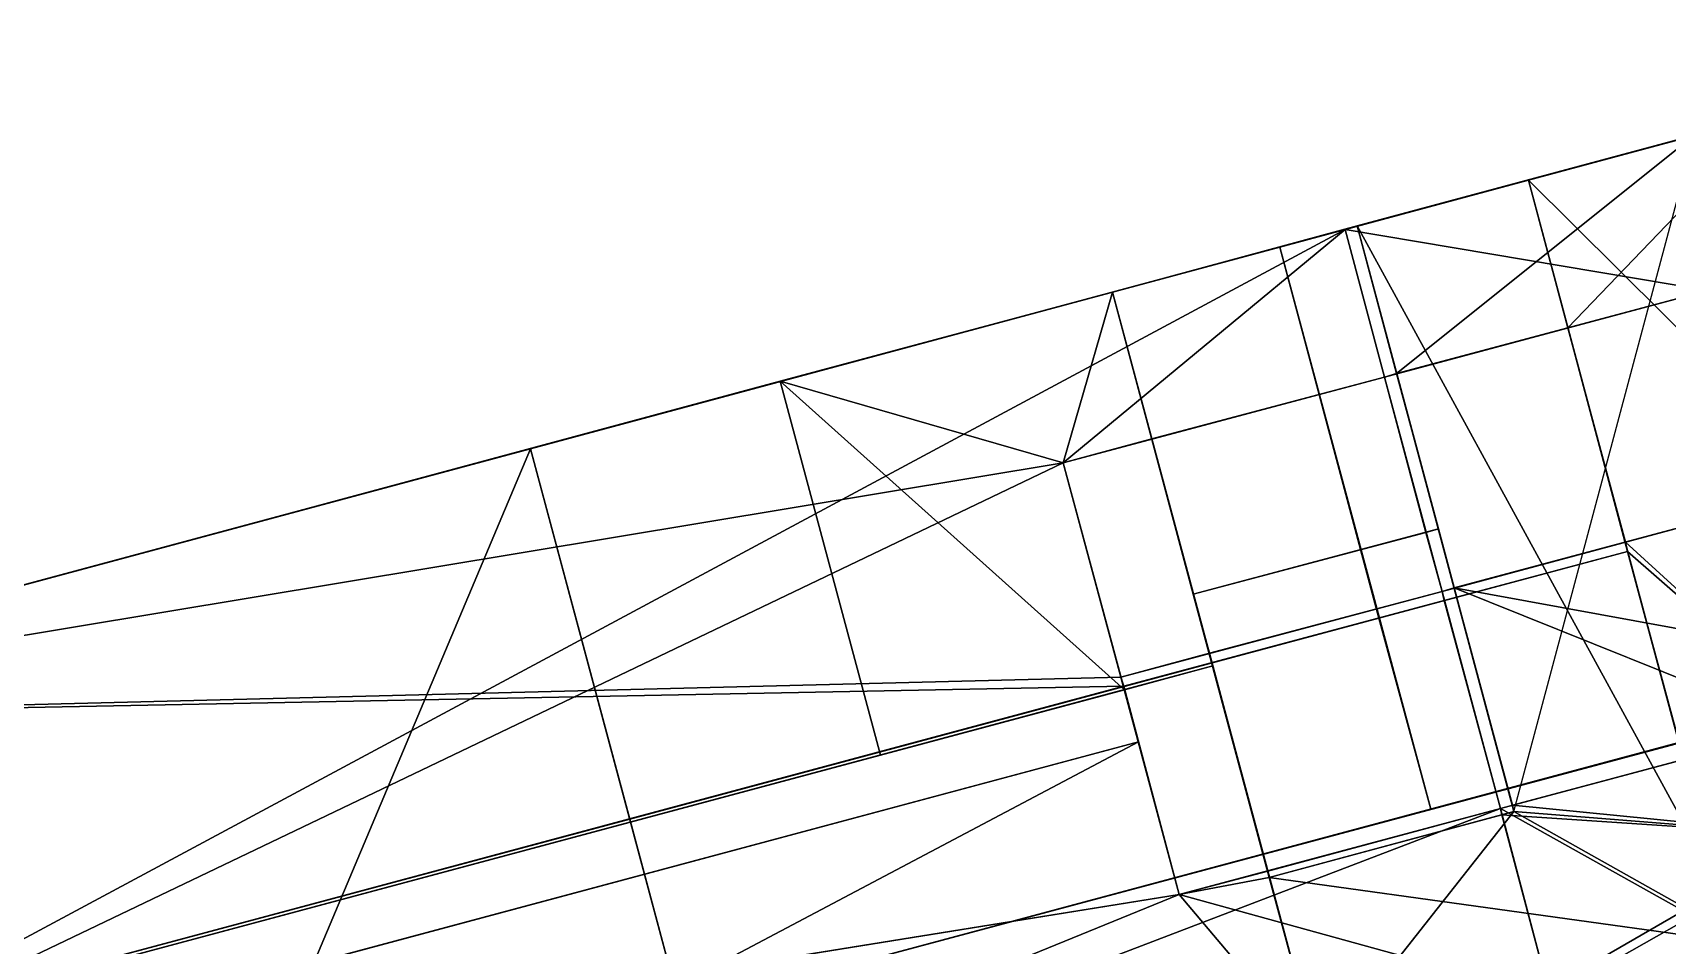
# Model space of a CAD drawing. Header units: metres. Extents: x -3 to 91.7, y -102.4 to -12.1.
# Drawn here: x 56.5 to 79.77, y -25.12 to -12.14 of the extents above; entities that cross this region are included whole.
import ezdxf

# ---------------------------------------------------------------- set-up
doc = ezdxf.new("R2010")
doc.units = ezdxf.units.M

msp = doc.modelspace()

# ---------------------------------------------------------------- linework, layer by layer
at = {"layer": 'THERMAL_ZONE_1', "color": 43}
for points in [[(85.57, -12.14, 10.52), (85.57, -12.14, 8.99), (74.25, -15.19, 8.99), (74.25, -15.19, 10.52)], [(74.25, -15.19, 10.52), (74.25, -15.19, 8.99), (63.59, -18.06, 8.99), (63.59, -18.06, 10.52)], [(63.59, -18.06, 10.52), (63.59, -18.06, 8.99), (44.18, -23.28, 8.99), (44.18, -23.28, 10.52)]]:
    msp.add_3dface(points, dxfattribs=at)
at = {"layer": 'THERMAL_ZONE_1', "color": 8}
for points in [[(76.4, -23.19, 8.99), (74.25, -15.19, 8.99), (85.57, -12.14, 8.99), (87.73, -20.16, 8.99)], [(65.73, -26.05, 8.99), (63.59, -18.06, 8.99), (74.25, -15.19, 8.99), (76.4, -23.19, 8.99)], [(56.51, -34.85, 8.99), (44.18, -23.28, 8.99), (63.59, -18.06, 8.99)], [(56.51, -34.85, 8.99), (63.59, -18.06, 8.99), (67.31, -31.96, 8.99)], [(67.31, -31.96, 8.99), (65.73, -26.05, 8.99), (87.73, -20.16, 8.99)], [(67.31, -31.96, 8.99), (87.73, -20.16, 8.99), (78.2, -29.04, 8.99)], [(87.73, -20.16, 8.99), (78.64, -30.72, 8.99), (78.2, -29.04, 8.99)], [(87.73, -20.16, 8.99), (89.77, -27.74, 8.99), (78.64, -30.72, 8.99)], [(56.51, -34.85, 8.99), (47.9, -37.16, 8.99), (44.18, -23.28, 8.99)]]:
    msp.add_3dface(points, dxfattribs=at)
at = {"layer": 'THERMAL_ZONE_1', "color": 15}
for points in [[(82.94, -19.35, 10.52), (81.32, -13.29, 10.52), (77.79, -14.24, 10.52)], [(79.2, -19.52, 10.52), (77.79, -14.24, 10.52), (74.25, -15.19, 10.52), (75.66, -20.47, 10.52)], [(82.94, -19.35, 10.52), (77.79, -14.24, 10.52), (79.93, -22.24, 10.52)], [(75.66, -20.47, 10.52), (74.25, -15.19, 10.52), (63.59, -18.06, 10.52), (65, -23.33, 10.52)], [(65, -23.33, 10.52), (63.59, -18.06, 10.52), (48.72, -22.06, 10.52), (50.13, -27.31, 10.52)], [(79.93, -22.24, 10.52), (79.2, -19.52, 10.52), (75.66, -20.47, 10.52), (76.4, -23.19, 10.52)], [(76.4, -23.19, 10.52), (75.66, -20.47, 10.52), (65, -23.33, 10.52), (65.73, -26.05, 10.52)], [(80.72, -25.2, 10.52), (79.93, -22.24, 10.52), (65.73, -26.05, 10.52), (66.52, -29, 10.52)], [(66.52, -29, 10.52), (65, -23.33, 10.52), (50.13, -27.31, 10.52), (51.65, -32.99, 10.52)]]:
    msp.add_3dface(points, dxfattribs=at)
at = {"layer": 'THERMAL_ZONE_3', "color": 43}
for points in [[(81.32, -13.29, 15.09), (81.32, -13.29, 13.56), (77.79, -14.24, 13.56), (77.79, -14.24, 15.09)], [(77.79, -14.24, 15.09), (77.79, -14.24, 13.56), (48.72, -22.06, 13.56), (48.72, -22.06, 15.09)]]:
    msp.add_3dface(points, dxfattribs=at)
at = {"layer": 'THERMAL_ZONE_3', "color": 8}
for points in [[(80.72, -25.2, 13.56), (77.79, -14.24, 13.56), (81.32, -13.29, 13.56)], [(50.13, -27.31, 13.56), (48.72, -22.06, 13.56), (77.79, -14.24, 13.56), (79.2, -19.52, 13.56)], [(87.21, -18.21, 13.56), (79.93, -35.78, 13.56), (78.13, -29.06, 13.56)], [(78.13, -29.06, 13.56), (80.72, -25.2, 13.56), (87.21, -18.21, 13.56)], [(51.65, -32.99, 13.56), (50.13, -27.31, 13.56), (79.2, -19.52, 13.56), (80.72, -25.2, 13.56)]]:
    msp.add_3dface(points, dxfattribs=at)
at = {"layer": 'THERMAL_ZONE_3', "color": 15}
for points in [[(81.27, -13.3, 15.09), (77.79, -14.24, 15.09), (78.35, -16.34, 15.09)], [(81.27, -13.3, 15.09), (78.35, -16.34, 15.09), (80.34, -15.81, 15.09)], [(78.35, -16.34, 15.09), (77.79, -14.24, 15.09), (75.18, -14.94, 15.09), (75.74, -17.04, 15.09)], [(71.17, -18.26, 15.09), (75.18, -14.94, 15.09), (49.37, -21.88, 15.09)], [(71.17, -18.26, 15.09), (75.74, -17.04, 15.09), (75.18, -14.94, 15.09)], [(81.15, -18.86, 15.09), (80.34, -15.81, 15.09), (78.35, -16.34, 15.09), (79.17, -19.39, 15.09)], [(79.17, -19.39, 15.09), (78.35, -16.34, 15.09), (75.74, -17.04, 15.09), (76.56, -20.09, 15.09)], [(76.56, -20.09, 15.09), (75.74, -17.04, 15.09), (71.17, -18.26, 15.09), (71.99, -21.31, 15.09)], [(71.99, -21.31, 15.09), (71.17, -18.26, 15.09), (49.37, -21.88, 15.09)], [(81.98, -21.95, 15.09), (81.15, -18.86, 15.09), (79.17, -19.39, 15.09)], [(79.2, -19.52, 15.09), (79.17, -19.39, 15.09), (76.56, -20.09, 15.09), (76.59, -20.22, 15.09)], [(80, -22.48, 15.09), (79.2, -19.52, 15.09), (76.59, -20.22, 15.09), (77.39, -23.18, 15.09)], [(81.98, -21.95, 15.09), (79.17, -19.39, 15.09), (79.2, -19.52, 15.09)], [(81.98, -21.95, 15.09), (79.2, -19.52, 15.09), (80, -22.48, 15.09)], [(76.59, -20.22, 15.09), (76.56, -20.09, 15.09), (71.99, -21.31, 15.09), (72.03, -21.44, 15.09)], [(77.39, -23.18, 15.09), (76.59, -20.22, 15.09), (72.03, -21.44, 15.09), (72.82, -24.4, 15.09)], [(72.03, -21.44, 15.09), (71.99, -21.31, 15.09), (49.37, -21.88, 15.09)], [(72.03, -21.44, 15.09), (49.37, -21.88, 15.09), (50.78, -27.14, 15.09)], [(72.24, -22.23, 15.09), (72.03, -21.44, 15.09), (50.78, -27.14, 15.09), (50.99, -27.92, 15.09)], [(72.82, -24.4, 15.09), (72.24, -22.23, 15.09), (50.99, -27.92, 15.09)], [(80.71, -25.16, 15.09), (80, -22.48, 15.09), (77.39, -23.18, 15.09), (78.1, -25.86, 15.09)], [(78.1, -25.86, 15.09), (77.39, -23.18, 15.09), (72.82, -24.4, 15.09)], [(78.1, -25.86, 15.09), (72.82, -24.4, 15.09), (50.99, -27.92, 15.09)]]:
    msp.add_3dface(points, dxfattribs=at)
at = {"layer": 'THERMAL_ZONE_5', "color": 43}
for points in [[(81.27, -13.3, 19.66), (81.27, -13.3, 18.14), (75.18, -14.94, 18.14), (75.18, -14.94, 19.66)], [(75.18, -14.94, 19.66), (75.18, -14.94, 18.14), (49.37, -21.88, 18.14), (49.37, -21.88, 19.66)]]:
    msp.add_3dface(points, dxfattribs=at)
at = {"layer": 'THERMAL_ZONE_5', "color": 8}
for points in [[(80.34, -15.81, 18.14), (75.18, -14.94, 18.14), (81.27, -13.3, 18.14)], [(50.99, -27.92, 18.14), (49.37, -21.88, 18.14), (75.18, -14.94, 18.14)], [(50.99, -27.92, 18.14), (75.18, -14.94, 18.14), (71.17, -18.26, 18.14)], [(75.18, -14.94, 18.14), (75.74, -17.04, 18.14), (71.17, -18.26, 18.14)], [(80.34, -15.81, 18.14), (75.74, -17.04, 18.14), (75.18, -14.94, 18.14)], [(76.56, -20.09, 18.14), (75.74, -17.04, 18.14), (80.34, -15.81, 18.14), (81.15, -18.86, 18.14)], [(71.99, -21.31, 18.14), (71.17, -18.26, 18.14), (75.74, -17.04, 18.14), (76.56, -20.09, 18.14)], [(50.99, -27.92, 18.14), (71.17, -18.26, 18.14), (72.24, -22.23, 18.14)], [(77.39, -23.18, 18.14), (76.56, -20.09, 18.14), (81.15, -18.86, 18.14), (81.98, -21.95, 18.14)], [(72.82, -24.4, 18.14), (71.99, -21.31, 18.14), (76.56, -20.09, 18.14), (77.39, -23.18, 18.14)], [(80.86, -25.12, 18.14), (77.39, -23.18, 18.14), (81.98, -21.95, 18.14)], [(52.29, -32.78, 18.14), (50.99, -27.92, 18.14), (72.24, -22.23, 18.14)], [(52.29, -32.78, 18.14), (72.24, -22.23, 18.14), (72.82, -24.4, 18.14)], [(52.29, -32.78, 18.14), (72.82, -24.4, 18.14), (77.39, -23.18, 18.14)], [(52.29, -32.78, 18.14), (77.39, -23.18, 18.14), (78.1, -25.86, 18.14)], [(80.86, -25.12, 18.14), (78.1, -25.86, 18.14), (77.39, -23.18, 18.14)], [(79.22, -28.85, 18.14), (78.4, -25.78, 18.14), (80.86, -25.12, 18.14), (81.68, -28.19, 18.14)]]:
    msp.add_3dface(points, dxfattribs=at)
at = {"layer": 'THERMAL_ZONE_5', "color": 15}
for points in [[(80.15, -13.6, 19.66), (75.35, -14.89, 19.66), (75.91, -16.99, 19.66)], [(80.15, -13.6, 19.66), (75.91, -16.99, 19.66), (80.34, -15.81, 19.66)], [(75.74, -17.04, 19.66), (75.18, -14.94, 19.66), (71.87, -15.83, 19.66), (72.43, -17.92, 19.66)], [(75.91, -16.99, 19.66), (75.35, -14.89, 19.66), (75.18, -14.94, 19.66), (75.74, -17.04, 19.66)], [(81.15, -18.86, 19.66), (80.34, -15.81, 19.66), (75.91, -16.99, 19.66), (76.73, -20.04, 19.66)], [(71.17, -18.26, 19.66), (71.87, -15.83, 19.66), (67.14, -17.1, 19.66)], [(71.17, -18.26, 19.66), (72.43, -17.92, 19.66), (71.87, -15.83, 19.66)], [(68.57, -22.42, 19.66), (67.14, -17.1, 19.66), (49.46, -21.86, 19.66), (50.88, -27.16, 19.66)], [(72.04, -21.49, 19.66), (71.17, -18.26, 19.66), (67.14, -17.1, 19.66)], [(72.04, -21.49, 19.66), (67.14, -17.1, 19.66), (68.57, -22.42, 19.66)], [(76.33, -19.25, 19.66), (75.74, -17.04, 19.66), (72.43, -17.92, 19.66), (73.02, -20.13, 19.66)], [(76.51, -19.2, 19.66), (75.91, -16.99, 19.66), (75.74, -17.04, 19.66), (76.33, -19.25, 19.66)], [(73.25, -20.97, 19.66), (72.43, -17.92, 19.66), (71.17, -18.26, 19.66), (71.99, -21.31, 19.66)], [(81.38, -20.89, 19.66), (81.15, -18.86, 19.66), (76.73, -20.04, 19.66)], [(76.56, -20.09, 19.66), (76.33, -19.25, 19.66), (73.02, -20.13, 19.66), (73.25, -20.97, 19.66)], [(76.73, -20.04, 19.66), (76.51, -19.2, 19.66), (76.33, -19.25, 19.66), (76.56, -20.09, 19.66)], [(77.39, -23.18, 19.66), (76.56, -20.09, 19.66), (73.25, -20.97, 19.66), (74.08, -24.07, 19.66)], [(77.56, -23.13, 19.66), (76.73, -20.04, 19.66), (76.56, -20.09, 19.66), (77.39, -23.18, 19.66)], [(81.69, -22.03, 19.66), (81.38, -20.89, 19.66), (76.73, -20.04, 19.66)], [(81.69, -22.03, 19.66), (76.73, -20.04, 19.66), (77.56, -23.13, 19.66)], [(73.3, -21.15, 19.66), (73.25, -20.97, 19.66), (71.99, -21.31, 19.66), (72.04, -21.49, 19.66)], [(74.08, -24.07, 19.66), (73.3, -21.15, 19.66), (72.04, -21.49, 19.66), (72.82, -24.4, 19.66)], [(72.24, -22.23, 19.66), (72.04, -21.49, 19.66), (50.88, -27.16, 19.66), (51.08, -27.9, 19.66)], [(82.11, -23.58, 19.66), (81.69, -22.03, 19.66), (77.56, -23.13, 19.66)], [(72.82, -24.4, 19.66), (72.24, -22.23, 19.66), (51.08, -27.9, 19.66)], [(77.41, -23.27, 19.66), (77.39, -23.18, 19.66), (74.08, -24.07, 19.66), (74.1, -24.16, 19.66)], [(82.11, -23.58, 19.66), (77.58, -23.22, 19.66), (77.41, -23.27, 19.66)], [(82.11, -23.58, 19.66), (77.56, -23.13, 19.66), (77.58, -23.22, 19.66)], [(78.1, -25.86, 19.66), (77.41, -23.27, 19.66), (74.1, -24.16, 19.66), (74.8, -26.75, 19.66)], [(82.11, -23.58, 19.66), (77.41, -23.27, 19.66), (78.1, -25.86, 19.66)], [(82.11, -23.58, 19.66), (78.1, -25.86, 19.66), (80.86, -25.12, 19.66)], [(74.1, -24.16, 19.66), (74.08, -24.07, 19.66), (72.82, -24.4, 19.66)], [(74.8, -26.75, 19.66), (74.1, -24.16, 19.66), (72.82, -24.4, 19.66)], [(74.8, -26.75, 19.66), (72.82, -24.4, 19.66), (51.08, -27.9, 19.66)]]:
    msp.add_3dface(points, dxfattribs=at)
at = {"layer": 'THERMAL_ZONE_6', "color": 43}
for points in [[(80.15, -13.6, 24.23), (80.15, -13.6, 22.71), (75.35, -14.89, 22.71), (75.35, -14.89, 24.23)], [(75.35, -14.89, 24.23), (75.35, -14.89, 22.71), (71.87, -15.83, 22.71), (71.87, -15.83, 24.23)], [(71.87, -15.83, 24.23), (71.87, -15.83, 22.71), (67.14, -17.1, 22.71), (67.14, -17.1, 24.23)], [(67.14, -17.1, 24.23), (67.14, -17.1, 22.71), (49.46, -21.86, 22.71), (49.46, -21.86, 24.23)]]:
    msp.add_3dface(points, dxfattribs=at)
at = {"layer": 'THERMAL_ZONE_6', "color": 8}
for points in [[(80.94, -25.11, 22.71), (75.35, -14.89, 22.71), (80.15, -13.6, 22.71)], [(73.02, -20.13, 22.71), (71.87, -15.83, 22.71), (75.35, -14.89, 22.71), (76.51, -19.2, 22.71)], [(80.94, -25.11, 22.71), (77.58, -23.22, 22.71), (75.35, -14.89, 22.71)], [(68.57, -22.42, 22.71), (67.14, -17.1, 22.71), (71.87, -15.83, 22.71), (73.3, -21.15, 22.71)], [(50.88, -27.16, 22.71), (49.46, -21.86, 22.71), (67.14, -17.1, 22.71), (68.57, -22.42, 22.71)], [(74.1, -24.16, 22.71), (73.02, -20.13, 22.71), (76.51, -19.2, 22.71), (77.58, -23.22, 22.71)], [(52.38, -32.76, 22.71), (50.88, -27.16, 22.71), (73.3, -21.15, 22.71), (74.8, -26.75, 22.71)], [(80.94, -25.11, 22.71), (74.1, -24.16, 22.71), (77.58, -23.22, 22.71)], [(80.94, -25.11, 22.71), (74.8, -26.75, 22.71), (74.1, -24.16, 22.71)], [(78.13, -29.02, 22.71), (77.08, -26.14, 22.71), (80.94, -25.11, 22.71)], [(78.13, -29.02, 22.71), (80.94, -25.11, 22.71), (81.77, -28.21, 22.71)]]:
    msp.add_3dface(points, dxfattribs=at)
at = {"layer": 'THERMAL_ZONE_6', "color": 15}
for points in [[(80.15, -13.6, 24.23), (75.35, -14.89, 24.23), (77.58, -23.22, 24.23)], [(76.51, -19.2, 24.23), (75.35, -14.89, 24.23), (71.87, -15.83, 24.23), (73.02, -20.13, 24.23)], [(73.3, -21.15, 24.23), (71.87, -15.83, 24.23), (67.14, -17.1, 24.23), (68.57, -22.42, 24.23)], [(68.57, -22.42, 24.23), (67.14, -17.1, 24.23), (49.46, -21.86, 24.23), (50.88, -27.16, 24.23)], [(77.58, -23.22, 24.23), (76.51, -19.2, 24.23), (73.02, -20.13, 24.23), (74.1, -24.16, 24.23)], [(74.8, -26.75, 24.23), (73.3, -21.15, 24.23), (50.88, -27.16, 24.23), (52.38, -32.76, 24.23)], [(77.58, -23.22, 24.23), (74.1, -24.16, 24.23), (74.8, -26.75, 24.23)], [(77.58, -23.22, 24.23), (74.8, -26.75, 24.23), (80.94, -25.11, 24.23)], [(81.77, -28.21, 24.23), (80.94, -25.11, 24.23), (77.08, -26.14, 24.23)]]:
    msp.add_3dface(points, dxfattribs=at)

doc.saveas('drawing.dxf')
